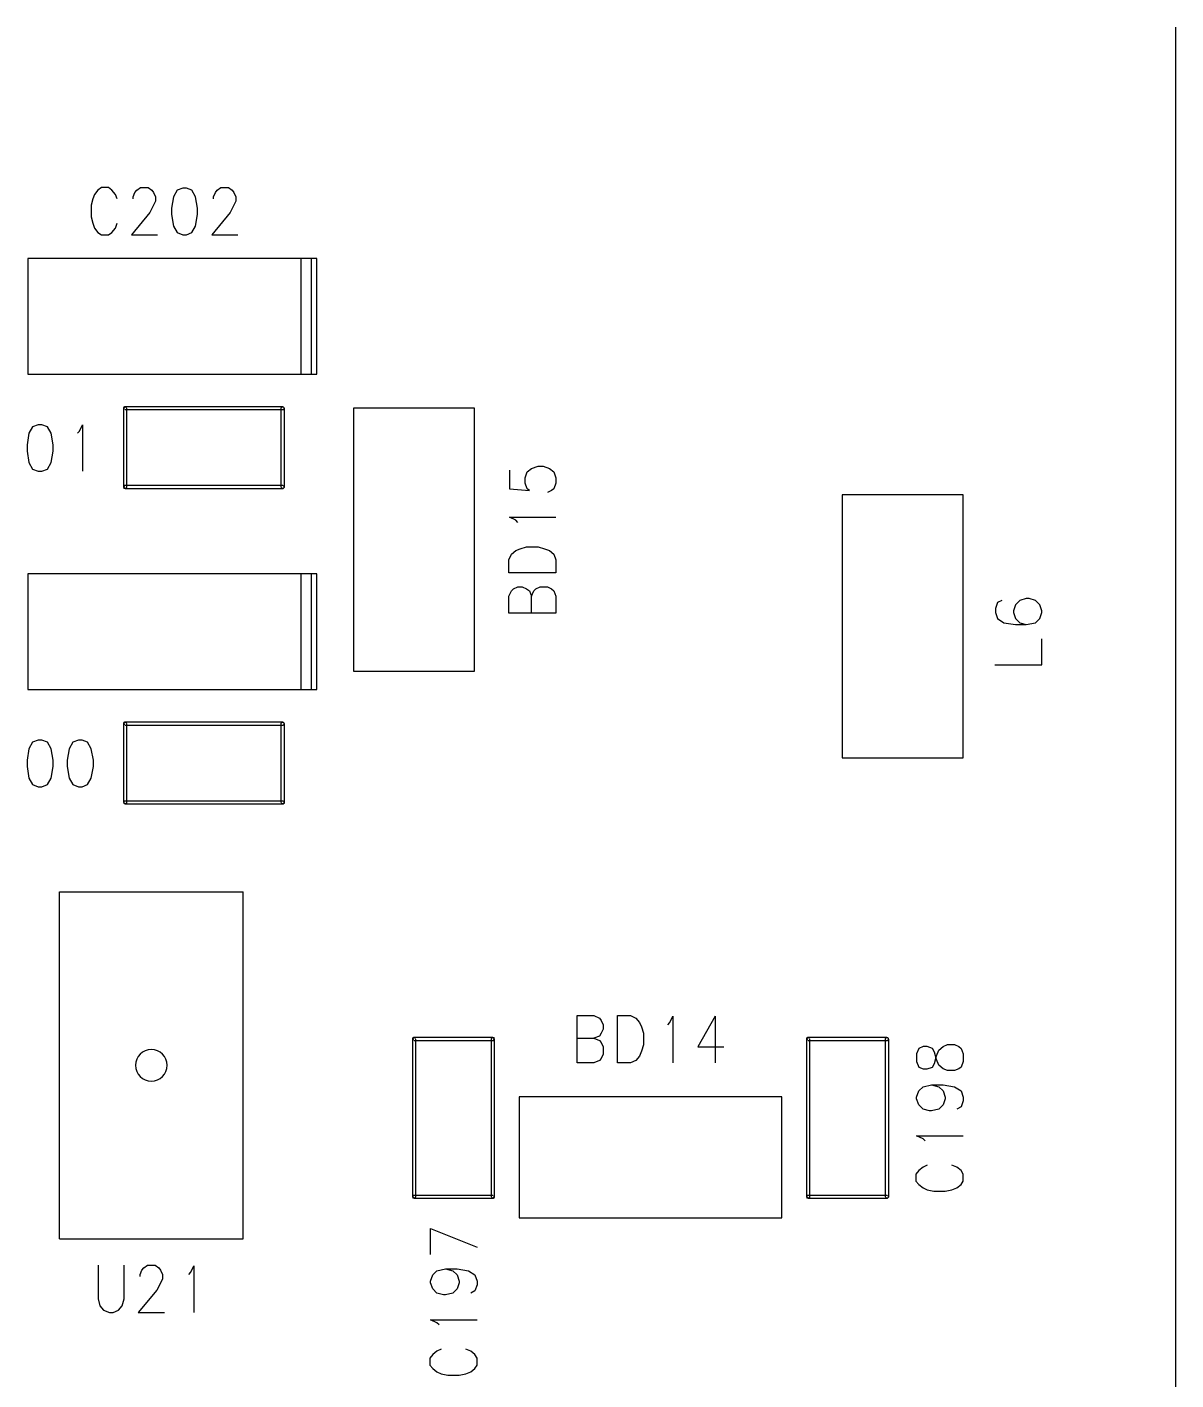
# Model space of a CAD drawing. Extents: x 295 to 953, y 10 to 290.
# Drawn here: x 768.7 to 812.5, y 203.5 to 255 of the extents above; entities that cross this region are included whole.
import ezdxf

# ---------------------------------------------------------------- set-up
doc = ezdxf.new("R2010")
doc.units = 0
doc.header["$LTSCALE"] = 5
doc.header["$MEASUREMENT"] = 0
doc.layers.add('13_C-SILK_GBR', color=7, linetype='CONTINUOUS')

msp = doc.modelspace()

# ---------------------------------------------------------------- linework, layer by layer
at = {"layer": '13_C-SILK_GBR', "color": 7}
for p, q in [((812.478, 85), (812.478, 255)), ((771.316, 248.628), (771.246, 248.464)), ((771.444, 248.79), (771.316, 248.628)), ((771.574, 248.9), (771.444, 248.79)), ((771.842, 248.9), (771.574, 248.9)), ((771.972, 248.79), (771.842, 248.9)), ((772.11, 248.628), (771.972, 248.79)), ((772.18, 248.464), (772.11, 248.628)), ((772.786, 248.546), (772.854, 248.71)), ((772.854, 248.71), (772.924, 248.79)), ((772.924, 248.79), (773.064, 248.9)), ((773.064, 248.9), (773.352, 248.9)), ((773.352, 248.9), (773.492, 248.79)), ((773.492, 248.79), (773.562, 248.71)), ((773.562, 248.71), (773.63, 248.546)), ((774.454, 248.79), (774.316, 248.546)), ((774.674, 248.872), (774.454, 248.79)), ((774.812, 248.872), (774.674, 248.872)), ((775.022, 248.79), (774.812, 248.872)), ((775.16, 248.546), (775.022, 248.79)), ((775.846, 248.546), (775.914, 248.71)), ((775.914, 248.71), (775.984, 248.79)), ((775.984, 248.79), (776.124, 248.9)), ((776.124, 248.9), (776.412, 248.9)), ((776.412, 248.9), (776.552, 248.79)), ((776.552, 248.79), (776.622, 248.71)), ((776.622, 248.71), (776.69, 248.546)), ((771.246, 248.464), (771.186, 248.218)), ((771.186, 248.218), (771.186, 247.782)), ((772.786, 248.464), (772.786, 248.546)), ((773.562, 248.218), (773.422, 247.946)), ((773.63, 248.382), (773.562, 248.218)), ((773.63, 248.546), (773.63, 248.382)), ((774.316, 248.546), (774.246, 248.11)), ((774.246, 248.11), (774.246, 247.864)), ((775.24, 248.11), (775.16, 248.546)), ((775.24, 247.864), (775.24, 248.11)), ((775.846, 248.464), (775.846, 248.546)), ((776.622, 248.218), (776.482, 247.946)), ((776.69, 248.382), (776.622, 248.218)), ((776.69, 248.546), (776.69, 248.382)), ((771.186, 247.782), (771.246, 247.536)), ((773.422, 247.946), (772.716, 247.1)), ((774.246, 247.864), (774.316, 247.428)), ((775.16, 247.428), (775.24, 247.864)), ((776.482, 247.946), (775.776, 247.1)), ((771.246, 247.536), (771.316, 247.346)), ((771.316, 247.346), (771.444, 247.182)), ((771.444, 247.182), (771.574, 247.1)), ((771.574, 247.1), (771.842, 247.1)), ((771.842, 247.1), (771.972, 247.182)), ((771.972, 247.182), (772.11, 247.346)), ((772.11, 247.346), (772.18, 247.536)), ((772.716, 247.1), (773.71, 247.1)), ((774.316, 247.428), (774.454, 247.182)), ((774.454, 247.182), (774.674, 247.1)), ((774.674, 247.1), (774.812, 247.1)), ((774.812, 247.1), (775.022, 247.182)), ((775.022, 247.182), (775.16, 247.428)), ((775.776, 247.1), (776.77, 247.1)), ((779.178, 246.2), (768.778, 246.2)), ((768.778, 246.2), (768.778, 241.8)), ((779.578, 246.2), (779.178, 246.2)), ((779.178, 241.8), (779.178, 246.2)), ((779.778, 246.2), (779.578, 246.2)), ((779.578, 241.8), (779.578, 246.2)), ((779.778, 241.8), (779.778, 246.2)), ((768.778, 241.8), (779.178, 241.8)), ((779.178, 241.8), (779.578, 241.8)), ((779.578, 241.8), (779.778, 241.8)), ((772.424, 240.52), (772.458, 240.554)), ((772.458, 240.554), (772.424, 240.52)), ((772.424, 240.5), (772.424, 240.52)), ((772.424, 240.52), (772.424, 240.48)), ((772.424, 237.5), (772.424, 240.5)), ((772.424, 240.48), (772.458, 240.446)), ((772.458, 240.554), (772.498, 240.554)), ((772.478, 240.554), (772.458, 240.554)), ((778.478, 240.554), (772.478, 240.554)), ((772.478, 240.446), (778.478, 240.446)), ((772.498, 240.554), (772.532, 240.52)), ((772.532, 240.5), (772.532, 237.5)), ((778.424, 240.52), (778.458, 240.554)), ((778.424, 240.5), (778.424, 240.52)), ((778.424, 237.5), (778.424, 240.5)), ((778.458, 240.554), (778.498, 240.554)), ((778.478, 240.446), (778.498, 240.446)), ((778.532, 240.52), (778.498, 240.554)), ((778.498, 240.554), (778.532, 240.52)), ((778.498, 240.446), (778.532, 240.48)), ((778.532, 240.48), (778.532, 240.52)), ((778.532, 240.5), (778.532, 237.5)), ((785.778, 240.5), (781.178, 240.5)), ((781.178, 240.5), (781.178, 230.5)), ((785.778, 230.5), (785.778, 240.5)), ((769.174, 239.872), (768.954, 239.79)), ((769.312, 239.872), (769.174, 239.872)), ((769.522, 239.79), (769.312, 239.872)), ((770.744, 239.628), (770.862, 239.872)), ((770.862, 239.872), (770.862, 238.1)), ((768.816, 239.546), (768.746, 239.11)), ((768.954, 239.79), (768.816, 239.546)), ((769.66, 239.546), (769.522, 239.79)), ((769.74, 239.11), (769.66, 239.546)), ((770.664, 239.546), (770.744, 239.628)), ((768.746, 239.11), (768.746, 238.864)), ((768.746, 238.864), (768.816, 238.428)), ((769.66, 238.428), (769.74, 238.864)), ((769.74, 238.864), (769.74, 239.11)), ((768.816, 238.428), (768.954, 238.182)), ((769.522, 238.182), (769.66, 238.428)), ((768.954, 238.182), (769.174, 238.1)), ((769.174, 238.1), (769.312, 238.1)), ((769.312, 238.1), (769.522, 238.182)), ((787.106, 238.144), (787.106, 237.436)), ((787.706, 237.854), (787.788, 238.074)), ((787.706, 237.646), (787.706, 237.854)), ((787.788, 238.074), (787.95, 238.212)), ((787.95, 238.212), (788.196, 238.292)), ((788.196, 238.292), (788.388, 238.292)), ((788.388, 238.292), (788.632, 238.212)), ((788.632, 238.212), (788.796, 238.074)), ((788.796, 238.074), (788.878, 237.854)), ((788.878, 237.854), (788.878, 237.646)), ((772.458, 237.554), (772.424, 237.52)), ((772.424, 237.52), (772.424, 237.48)), ((772.424, 237.48), (772.458, 237.446)), ((772.458, 237.446), (772.424, 237.48)), ((772.478, 237.554), (772.458, 237.554)), ((772.498, 237.446), (772.458, 237.446)), ((778.478, 237.554), (772.478, 237.554)), ((772.478, 237.446), (778.478, 237.446)), ((772.532, 237.48), (772.498, 237.446)), ((772.532, 237.5), (772.532, 237.48)), ((778.458, 237.446), (778.424, 237.48)), ((778.498, 237.446), (778.458, 237.446)), ((778.478, 237.446), (778.498, 237.446)), ((778.532, 237.52), (778.498, 237.554)), ((778.498, 237.446), (778.532, 237.48)), ((778.532, 237.48), (778.498, 237.446)), ((778.532, 237.48), (778.532, 237.52)), ((778.532, 237.5), (778.532, 237.48)), ((787.106, 237.436), (787.868, 237.368)), ((787.788, 237.436), (787.706, 237.646)), ((787.868, 237.368), (787.788, 237.436)), ((788.714, 237.368), (788.55, 237.298)), ((788.796, 237.436), (788.714, 237.368)), ((788.878, 237.646), (788.796, 237.436)), ((799.778, 237.2), (799.778, 227.2)), ((804.378, 237.2), (799.778, 237.2)), ((804.378, 227.2), (804.378, 237.2)), ((787.35, 236.236), (787.106, 236.354)), ((787.106, 236.354), (788.878, 236.354)), ((787.432, 236.156), (787.35, 236.236)), ((787.514, 235.152), (787.76, 235.232)), ((787.76, 235.232), (788.196, 235.232)), ((788.196, 235.232), (788.442, 235.152)), ((787.078, 234.734), (787.188, 234.944)), ((787.078, 234.238), (787.078, 234.734)), ((787.188, 234.944), (787.35, 235.084)), ((787.35, 235.084), (787.514, 235.152)), ((788.442, 235.152), (788.632, 235.084)), ((788.632, 235.084), (788.796, 234.944)), ((788.796, 234.944), (788.878, 234.734)), ((788.878, 234.734), (788.878, 234.238)), ((779.178, 234.2), (768.778, 234.2)), ((768.778, 234.2), (768.778, 229.8)), ((779.578, 234.2), (779.178, 234.2)), ((779.178, 229.8), (779.178, 234.2)), ((779.778, 234.2), (779.578, 234.2)), ((779.578, 229.8), (779.578, 234.2)), ((779.778, 229.8), (779.778, 234.2)), ((788.878, 234.238), (787.078, 234.238)), ((787.268, 233.622), (787.432, 233.702)), ((787.432, 233.702), (787.596, 233.702)), ((787.596, 233.702), (787.76, 233.622)), ((788.114, 233.622), (788.278, 233.702)), ((788.278, 233.702), (788.55, 233.702)), ((788.55, 233.702), (788.714, 233.622)), ((787.078, 233.344), (787.188, 233.554)), ((787.078, 232.708), (787.078, 233.344)), ((787.188, 233.554), (787.268, 233.622)), ((787.76, 233.622), (787.868, 233.554)), ((787.868, 233.554), (787.95, 233.344)), ((787.95, 233.344), (788.032, 233.554)), ((787.95, 232.708), (787.95, 233.344)), ((788.032, 233.554), (788.114, 233.622)), ((788.714, 233.622), (788.796, 233.554)), ((788.796, 233.554), (788.878, 233.344)), ((788.878, 233.344), (788.878, 232.708)), ((805.85, 233.182), (805.688, 233.104)), ((806.532, 233.182), (806.368, 233.024)), ((806.778, 233.262), (806.532, 233.182)), ((806.888, 233.262), (806.778, 233.262)), ((807.132, 233.182), (806.888, 233.262)), ((807.296, 233.024), (807.132, 233.182)), ((788.878, 232.708), (787.078, 232.708)), ((805.688, 233.104), (805.606, 232.874)), ((805.606, 232.874), (805.606, 232.726)), ((805.606, 232.726), (805.688, 232.496)), ((806.368, 233.024), (806.288, 232.794)), ((806.288, 232.794), (806.288, 232.726)), ((806.288, 232.726), (806.368, 232.496)), ((807.378, 232.794), (807.296, 233.024)), ((807.296, 232.496), (807.378, 232.726)), ((807.378, 232.726), (807.378, 232.794)), ((805.688, 232.496), (805.932, 232.338)), ((805.932, 232.338), (806.368, 232.268)), ((806.368, 232.496), (806.532, 232.338)), ((806.368, 232.268), (806.778, 232.268)), ((806.532, 232.338), (806.778, 232.268)), ((806.778, 232.268), (807.132, 232.338)), ((807.132, 232.338), (807.296, 232.496)), ((807.378, 230.738), (807.378, 231.732)), ((805.578, 230.738), (807.378, 230.738)), ((781.178, 230.5), (785.778, 230.5)), ((768.778, 229.8), (779.178, 229.8)), ((779.178, 229.8), (779.578, 229.8)), ((779.578, 229.8), (779.778, 229.8)), ((772.424, 228.52), (772.458, 228.554)), ((772.458, 228.554), (772.424, 228.52)), ((772.458, 228.554), (772.498, 228.554)), ((772.478, 228.554), (772.458, 228.554)), ((778.478, 228.554), (772.478, 228.554)), ((772.498, 228.554), (772.532, 228.52)), ((778.424, 228.52), (778.458, 228.554)), ((778.458, 228.554), (778.498, 228.554)), ((778.532, 228.52), (778.498, 228.554)), ((778.498, 228.554), (778.532, 228.52)), ((772.424, 228.5), (772.424, 228.52)), ((772.424, 228.52), (772.424, 228.48)), ((772.424, 225.5), (772.424, 228.5)), ((772.424, 228.48), (772.458, 228.446)), ((772.478, 228.446), (778.478, 228.446)), ((772.532, 228.5), (772.532, 225.5)), ((778.424, 228.5), (778.424, 228.52)), ((778.424, 225.5), (778.424, 228.5)), ((778.478, 228.446), (778.498, 228.446)), ((778.498, 228.446), (778.532, 228.48)), ((778.532, 228.48), (778.532, 228.52)), ((778.532, 228.5), (778.532, 225.5)), ((768.816, 227.546), (768.746, 227.11)), ((768.954, 227.79), (768.816, 227.546)), ((769.174, 227.872), (768.954, 227.79)), ((769.312, 227.872), (769.174, 227.872)), ((769.522, 227.79), (769.312, 227.872)), ((769.66, 227.546), (769.522, 227.79)), ((769.74, 227.11), (769.66, 227.546)), ((770.346, 227.546), (770.276, 227.11)), ((770.484, 227.79), (770.346, 227.546)), ((770.704, 227.872), (770.484, 227.79)), ((770.842, 227.872), (770.704, 227.872)), ((771.052, 227.79), (770.842, 227.872)), ((771.19, 227.546), (771.052, 227.79)), ((771.27, 227.11), (771.19, 227.546)), ((768.746, 227.11), (768.746, 226.864)), ((769.74, 226.864), (769.74, 227.11)), ((770.276, 227.11), (770.276, 226.864)), ((771.27, 226.864), (771.27, 227.11)), ((799.778, 227.2), (804.378, 227.2)), ((768.746, 226.864), (768.816, 226.428)), ((769.66, 226.428), (769.74, 226.864)), ((770.276, 226.864), (770.346, 226.428)), ((771.19, 226.428), (771.27, 226.864)), ((768.816, 226.428), (768.954, 226.182)), ((768.954, 226.182), (769.174, 226.1)), ((769.174, 226.1), (769.312, 226.1)), ((769.312, 226.1), (769.522, 226.182)), ((769.522, 226.182), (769.66, 226.428)), ((770.346, 226.428), (770.484, 226.182)), ((770.484, 226.182), (770.704, 226.1)), ((770.704, 226.1), (770.842, 226.1)), ((770.842, 226.1), (771.052, 226.182)), ((771.052, 226.182), (771.19, 226.428)), ((772.458, 225.554), (772.424, 225.52)), ((772.424, 225.52), (772.424, 225.48)), ((772.424, 225.48), (772.458, 225.446)), ((772.458, 225.446), (772.424, 225.48)), ((772.478, 225.554), (772.458, 225.554)), ((772.498, 225.446), (772.458, 225.446)), ((778.478, 225.554), (772.478, 225.554)), ((772.478, 225.446), (778.478, 225.446)), ((772.532, 225.48), (772.498, 225.446)), ((772.532, 225.5), (772.532, 225.48)), ((778.458, 225.446), (778.424, 225.48)), ((778.498, 225.446), (778.458, 225.446)), ((778.478, 225.446), (778.498, 225.446)), ((778.532, 225.52), (778.498, 225.554)), ((778.498, 225.446), (778.532, 225.48)), ((778.532, 225.48), (778.498, 225.446)), ((778.532, 225.48), (778.532, 225.52)), ((778.532, 225.5), (778.532, 225.48)), ((769.978, 222.1), (776.978, 222.1)), ((769.978, 208.9), (769.978, 222.1)), ((776.978, 208.9), (776.978, 222.1)), ((789.686, 215.6), (789.686, 217.4)), ((789.686, 217.4), (790.322, 217.4)), ((790.322, 217.4), (790.532, 217.29)), ((790.532, 217.29), (790.6, 217.21)), ((790.6, 217.21), (790.68, 217.046)), ((791.216, 217.4), (791.712, 217.4)), ((791.216, 215.6), (791.216, 217.4)), ((791.712, 217.4), (791.922, 217.29)), ((791.922, 217.29), (792.062, 217.128)), ((793.214, 217.128), (793.332, 217.372)), ((793.332, 217.372), (793.332, 215.6)), ((794.932, 217.372), (794.276, 216.2)), ((794.932, 217.372), (794.932, 215.6)), ((790.6, 216.718), (790.532, 216.61)), ((790.68, 216.882), (790.6, 216.718)), ((790.68, 217.046), (790.68, 216.882)), ((792.062, 217.128), (792.13, 216.964)), ((792.13, 216.964), (792.21, 216.718)), ((792.21, 216.718), (792.21, 216.282)), ((793.134, 217.046), (793.214, 217.128)), ((783.424, 216.52), (783.458, 216.554)), ((783.458, 216.554), (783.424, 216.52)), ((783.424, 216.5), (783.424, 216.52)), ((783.424, 216.52), (783.424, 216.48)), ((783.424, 210.5), (783.424, 216.5)), ((783.424, 216.48), (783.458, 216.446)), ((783.458, 216.554), (783.498, 216.554)), ((783.478, 216.554), (783.458, 216.554)), ((786.478, 216.554), (783.478, 216.554)), ((783.478, 216.446), (786.478, 216.446)), ((783.498, 216.554), (783.532, 216.52)), ((783.532, 216.5), (783.532, 210.5)), ((786.424, 216.52), (786.458, 216.554)), ((786.424, 216.5), (786.424, 216.52)), ((786.424, 210.5), (786.424, 216.5)), ((786.458, 216.554), (786.498, 216.554)), ((786.478, 216.446), (786.498, 216.446)), ((786.532, 216.52), (786.498, 216.554)), ((786.498, 216.554), (786.532, 216.52)), ((786.498, 216.446), (786.532, 216.48)), ((786.532, 216.48), (786.532, 216.52)), ((786.532, 216.5), (786.532, 210.5)), ((789.686, 216.528), (790.322, 216.528)), ((790.532, 216.61), (790.322, 216.528)), ((790.322, 216.528), (790.532, 216.446)), ((790.532, 216.446), (790.6, 216.364)), ((790.6, 216.364), (790.68, 216.2)), ((790.68, 216.2), (790.68, 215.928)), ((792.21, 216.282), (792.13, 216.036)), ((794.276, 216.2), (795.27, 216.2)), ((798.424, 216.52), (798.458, 216.554)), ((798.458, 216.554), (798.424, 216.52)), ((798.424, 216.5), (798.424, 216.52)), ((798.424, 216.52), (798.424, 216.48)), ((798.424, 210.5), (798.424, 216.5)), ((798.424, 216.48), (798.458, 216.446)), ((798.458, 216.554), (798.498, 216.554)), ((798.478, 216.554), (798.458, 216.554)), ((801.478, 216.554), (798.478, 216.554)), ((798.478, 216.446), (801.478, 216.446)), ((798.498, 216.554), (798.532, 216.52)), ((798.532, 216.5), (798.532, 210.5)), ((801.424, 216.52), (801.458, 216.554)), ((801.424, 216.5), (801.424, 216.52)), ((801.424, 210.5), (801.424, 216.5)), ((801.458, 216.554), (801.498, 216.554)), ((801.478, 216.446), (801.498, 216.446)), ((801.532, 216.52), (801.498, 216.554)), ((801.498, 216.554), (801.532, 216.52)), ((801.498, 216.446), (801.532, 216.48)), ((801.532, 216.48), (801.532, 216.52)), ((801.532, 216.5), (801.532, 210.5)), ((802.85, 216.212), (802.688, 216.144)), ((803.014, 216.212), (802.85, 216.212)), ((803.206, 216.144), (803.014, 216.212)), ((803.45, 216.074), (803.614, 216.212)), ((803.614, 216.212), (803.778, 216.292)), ((803.778, 216.292), (804.05, 216.292)), ((804.05, 216.292), (804.214, 216.212)), ((804.214, 216.212), (804.296, 216.144)), ((790.532, 215.682), (790.322, 215.6)), ((790.6, 215.764), (790.532, 215.682)), ((790.68, 215.928), (790.6, 215.764)), ((791.922, 215.682), (791.712, 215.6)), ((792.062, 215.846), (791.922, 215.682)), ((792.13, 216.036), (792.062, 215.846)), ((802.688, 216.144), (802.606, 215.934)), ((802.606, 215.934), (802.606, 215.646)), ((803.288, 216.004), (803.206, 216.144)), ((803.368, 215.716), (803.288, 216.004)), ((803.288, 215.576), (803.368, 215.864)), ((803.368, 215.864), (803.45, 216.074)), ((803.45, 215.506), (803.368, 215.716)), ((804.296, 216.144), (804.378, 215.934)), ((804.378, 215.934), (804.378, 215.646)), ((790.322, 215.6), (789.686, 215.6)), ((791.712, 215.6), (791.216, 215.6)), ((802.606, 215.646), (802.688, 215.436)), ((802.688, 215.436), (802.85, 215.368)), ((802.85, 215.368), (803.014, 215.368)), ((803.014, 215.368), (803.206, 215.436)), ((803.206, 215.436), (803.288, 215.576)), ((803.614, 215.368), (803.45, 215.506)), ((803.778, 215.298), (803.614, 215.368)), ((804.05, 215.298), (803.778, 215.298)), ((804.214, 215.368), (804.05, 215.298)), ((804.296, 215.436), (804.214, 215.368)), ((804.378, 215.646), (804.296, 215.436)), ((802.688, 214.534), (802.85, 214.682)), ((802.85, 214.682), (803.178, 214.762)), ((803.178, 214.762), (803.45, 214.682)), ((803.178, 214.762), (803.614, 214.762)), ((803.45, 214.682), (803.614, 214.534)), ((803.614, 214.762), (804.05, 214.682)), ((804.05, 214.682), (804.296, 214.534)), ((797.478, 214.3), (787.478, 214.3)), ((787.478, 214.3), (787.478, 209.7)), ((797.478, 209.7), (797.478, 214.3)), ((802.606, 214.294), (802.688, 214.534)), ((802.606, 214.226), (802.606, 214.294)), ((802.688, 213.996), (802.606, 214.226)), ((803.614, 214.534), (803.696, 214.294)), ((803.696, 214.226), (803.614, 213.996)), ((803.696, 214.294), (803.696, 214.226)), ((804.296, 214.534), (804.378, 214.294)), ((804.378, 214.146), (804.296, 213.916)), ((804.378, 214.294), (804.378, 214.146)), ((802.85, 213.838), (802.688, 213.996)), ((803.096, 213.768), (802.85, 213.838)), ((803.178, 213.768), (803.096, 213.768)), ((803.45, 213.838), (803.178, 213.768)), ((803.614, 213.996), (803.45, 213.838)), ((804.296, 213.916), (804.132, 213.838)), ((802.85, 212.706), (802.606, 212.824)), ((802.606, 212.824), (804.378, 212.824)), ((802.932, 212.626), (802.85, 212.706)), ((802.85, 211.632), (802.688, 211.494)), ((803.014, 211.702), (802.85, 211.632)), ((804.132, 211.632), (803.942, 211.702)), ((804.296, 211.494), (804.132, 211.632)), ((802.688, 211.494), (802.578, 211.364)), ((802.578, 211.364), (802.578, 211.096)), ((802.578, 211.096), (802.688, 210.966)), ((804.378, 211.364), (804.296, 211.494)), ((804.296, 210.966), (804.378, 211.096)), ((804.378, 211.096), (804.378, 211.364)), ((783.458, 210.554), (783.424, 210.52)), ((783.424, 210.52), (783.424, 210.48)), ((783.478, 210.554), (783.458, 210.554)), ((786.478, 210.554), (783.478, 210.554)), ((786.532, 210.52), (786.498, 210.554)), ((786.532, 210.48), (786.532, 210.52)), ((798.458, 210.554), (798.424, 210.52)), ((798.424, 210.52), (798.424, 210.48)), ((798.478, 210.554), (798.458, 210.554)), ((801.478, 210.554), (798.478, 210.554)), ((801.532, 210.52), (801.498, 210.554)), ((801.532, 210.48), (801.532, 210.52)), ((802.688, 210.966), (802.85, 210.838)), ((802.85, 210.838), (803.014, 210.768)), ((803.014, 210.768), (803.26, 210.708)), ((803.26, 210.708), (803.696, 210.708)), ((803.696, 210.708), (803.942, 210.768)), ((803.942, 210.768), (804.132, 210.838)), ((804.132, 210.838), (804.296, 210.966)), ((783.458, 210.446), (783.424, 210.48)), ((783.424, 210.48), (783.458, 210.446)), ((783.498, 210.446), (783.458, 210.446)), ((783.478, 210.446), (786.478, 210.446)), ((783.532, 210.48), (783.498, 210.446)), ((783.532, 210.5), (783.532, 210.48)), ((786.458, 210.446), (786.424, 210.48)), ((786.498, 210.446), (786.458, 210.446)), ((786.478, 210.446), (786.498, 210.446)), ((786.532, 210.48), (786.498, 210.446)), ((786.498, 210.446), (786.532, 210.48)), ((786.532, 210.5), (786.532, 210.48)), ((798.458, 210.446), (798.424, 210.48)), ((798.424, 210.48), (798.458, 210.446)), ((798.498, 210.446), (798.458, 210.446)), ((798.478, 210.446), (801.478, 210.446)), ((798.532, 210.48), (798.498, 210.446)), ((798.532, 210.5), (798.532, 210.48)), ((801.458, 210.446), (801.424, 210.48)), ((801.498, 210.446), (801.458, 210.446)), ((801.478, 210.446), (801.498, 210.446)), ((801.532, 210.48), (801.498, 210.446)), ((801.498, 210.446), (801.532, 210.48)), ((801.532, 210.5), (801.532, 210.48)), ((787.478, 209.7), (797.478, 209.7)), ((784.106, 208.298), (784.106, 209.292)), ((784.106, 209.292), (785.878, 208.576)), ((769.978, 208.9), (776.978, 208.9)), ((771.45, 207.9), (771.45, 206.618)), ((772.446, 206.618), (772.446, 207.9)), ((773.05, 207.546), (773.12, 207.71)), ((773.05, 207.464), (773.05, 207.546)), ((773.12, 207.71), (773.19, 207.79)), ((773.19, 207.79), (773.328, 207.9)), ((773.328, 207.9), (773.618, 207.9)), ((773.618, 207.9), (773.756, 207.79)), ((773.756, 207.79), (773.826, 207.71)), ((773.826, 207.71), (773.896, 207.546)), ((773.896, 207.546), (773.896, 207.382)), ((774.898, 207.546), (774.978, 207.628)), ((774.978, 207.628), (775.098, 207.872)), ((775.098, 207.872), (775.098, 206.1)), ((784.106, 207.294), (784.188, 207.534)), ((784.188, 207.534), (784.35, 207.682)), ((784.35, 207.682), (784.678, 207.762)), ((784.678, 207.762), (784.95, 207.682)), ((784.678, 207.762), (785.114, 207.762)), ((784.95, 207.682), (785.114, 207.534)), ((785.114, 207.762), (785.55, 207.682)), ((785.114, 207.534), (785.196, 207.294)), ((785.55, 207.682), (785.796, 207.534)), ((785.796, 207.534), (785.878, 207.294)), ((773.686, 206.946), (772.98, 206.1)), ((773.826, 207.218), (773.686, 206.946)), ((773.896, 207.382), (773.826, 207.218)), ((784.106, 207.226), (784.106, 207.294)), ((784.188, 206.996), (784.106, 207.226)), ((784.35, 206.838), (784.188, 206.996)), ((785.114, 206.996), (784.95, 206.838)), ((785.196, 207.226), (785.114, 206.996)), ((785.196, 207.294), (785.196, 207.226)), ((785.796, 206.916), (785.632, 206.838)), ((785.878, 207.146), (785.796, 206.916)), ((785.878, 207.294), (785.878, 207.146)), ((771.45, 206.618), (771.52, 206.346)), ((772.366, 206.346), (772.446, 206.618)), ((784.596, 206.768), (784.35, 206.838)), ((784.678, 206.768), (784.596, 206.768)), ((784.95, 206.838), (784.678, 206.768)), ((771.52, 206.346), (771.66, 206.182)), ((771.66, 206.182), (771.878, 206.1)), ((771.878, 206.1), (772.018, 206.1)), ((772.018, 206.1), (772.226, 206.182)), ((772.226, 206.182), (772.366, 206.346)), ((772.98, 206.1), (773.976, 206.1)), ((784.35, 205.706), (784.106, 205.824)), ((784.106, 205.824), (785.878, 205.824)), ((784.432, 205.626), (784.35, 205.706)), ((784.188, 204.494), (784.078, 204.364)), ((784.078, 204.364), (784.078, 204.096)), ((784.35, 204.632), (784.188, 204.494)), ((784.514, 204.702), (784.35, 204.632)), ((785.632, 204.632), (785.442, 204.702)), ((785.796, 204.494), (785.632, 204.632)), ((785.878, 204.364), (785.796, 204.494)), ((785.878, 204.096), (785.878, 204.364)), ((784.078, 204.096), (784.188, 203.966)), ((784.188, 203.966), (784.35, 203.838)), ((784.35, 203.838), (784.514, 203.768)), ((785.442, 203.768), (785.632, 203.838)), ((785.632, 203.838), (785.796, 203.966)), ((785.796, 203.966), (785.878, 204.096)), ((784.514, 203.768), (784.76, 203.708)), ((784.76, 203.708), (785.196, 203.708)), ((785.196, 203.708), (785.442, 203.768))]:
    msp.add_line(p, q, dxfattribs=at)
for start, end in [(0, 180), (180, 0)]:
    msp.add_arc((773.478, 215.5), 0.6, start, end, dxfattribs=at)

doc.saveas('drawing.dxf')
